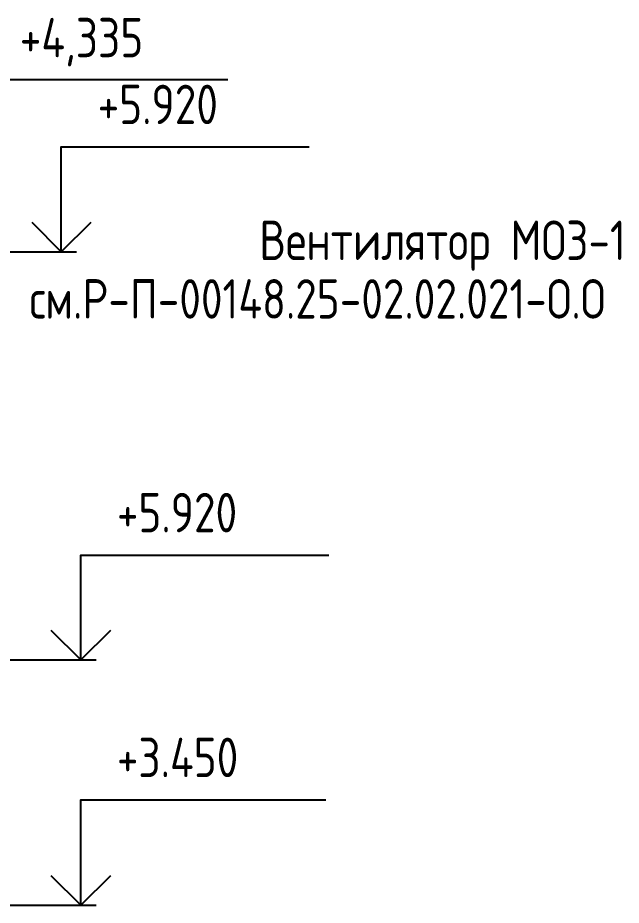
# Model space of a CAD drawing. Header units: metres. Extents: x 20 to 415, y 5 to 292.
# Drawn here: x 279.95 to 295.85, y 170.9 to 194.3 of the extents above; entities that cross this region are included whole.
import ezdxf

# ---------------------------------------------------------------- set-up
doc = ezdxf.new("R2010")
doc.units = ezdxf.units.M
doc.layers.add('ОБОЗНАЧЕНИЯ', color=7, linetype='Continuous')
doc.styles.add('GOST', font='isocpeur.ttf')

msp = doc.modelspace()

# ---------------------------------------------------------------- linework, layer by layer
at = {"layer": 'ОБОЗНАЧЕНИЯ'}
for points in [[(279.066, 189.906), (279.066, 192.672), (285.486, 192.672)], [(281.095, 188.129), (281.095, 190.895), (287.632, 190.895)], [(280.324, 188.917), (281.095, 188.129), (281.882, 188.917)], [(276.77, 188.129), (281.497, 188.129)], [(281.614, 177.368), (281.614, 180.134), (288.151, 180.134)], [(280.826, 178.156), (281.614, 177.368), (282.402, 178.156)], [(254.359, 177.368), (282.017, 177.368)], [(281.614, 170.898), (281.614, 173.68), (288.068, 173.68)], [(280.826, 171.686), (281.614, 170.898), (282.402, 171.686)], [(276.418, 170.898), (282.017, 170.898)]]:
    msp.add_lwpolyline(points, dxfattribs=at)

# ---------------------------------------------------------------- texts
at = {"layer": 'ОБОЗНАЧЕНИЯ', "style": 'GOST', "width": 0.8}
for s, height, p in [('+4,335', 1.0398, (280.005, 193.26)), ('+5.920', 1.0398, (282.057, 191.498)), ('Вентилятор МО3-1', 1.03981, (286.317, 187.914)), ('см.Р-П-00148.25-02.02.021-О.О', 1.03981, (280.259, 186.369)), ('+5.920', 1.0398, (282.564, 180.733)), ('+3.450', 1.0398, (282.564, 174.277))]:
    msp.add_text(s, height=height, dxfattribs=at).set_placement(p)

doc.saveas('drawing.dxf')
